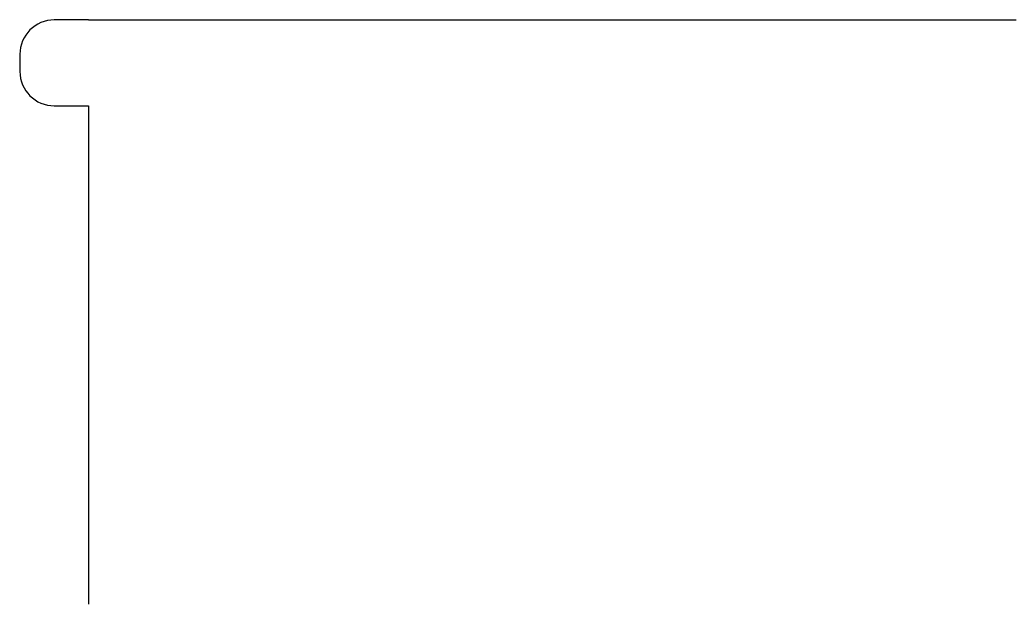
# Model space of a CAD drawing. Header units: millimetres. Extents: x -58 to 124, y -59 to 52.
# Drawn here: x 95.24 to 124.24, y -58.65 to -41.65 of the extents above.
import ezdxf

# ---------------------------------------------------------------- set-up
doc = ezdxf.new("R2010")
doc.units = ezdxf.units.MM
doc.layers.add('schodek', color=7, linetype='Continuous')

msp = doc.modelspace()

# ---------------------------------------------------------------- linework, layer by layer
at = {"layer": 'schodek'}
for p, q in [((97.244, -41.652), (96.244, -41.652)), ((97.244, -41.652), (124.244, -41.652)), ((95.244, -42.652), (95.244, -43.152)), ((96.244, -44.152), (97.244, -44.152)), ((97.244, -44.152), (97.244, -58.652))]:
    msp.add_line(p, q, dxfattribs=at)
for centre, start, end in [((96.244, -42.652), 90, 180), ((96.244, -43.152), 180, 270)]:
    msp.add_arc(centre, 1, start, end, dxfattribs=at)

doc.saveas('drawing.dxf')
